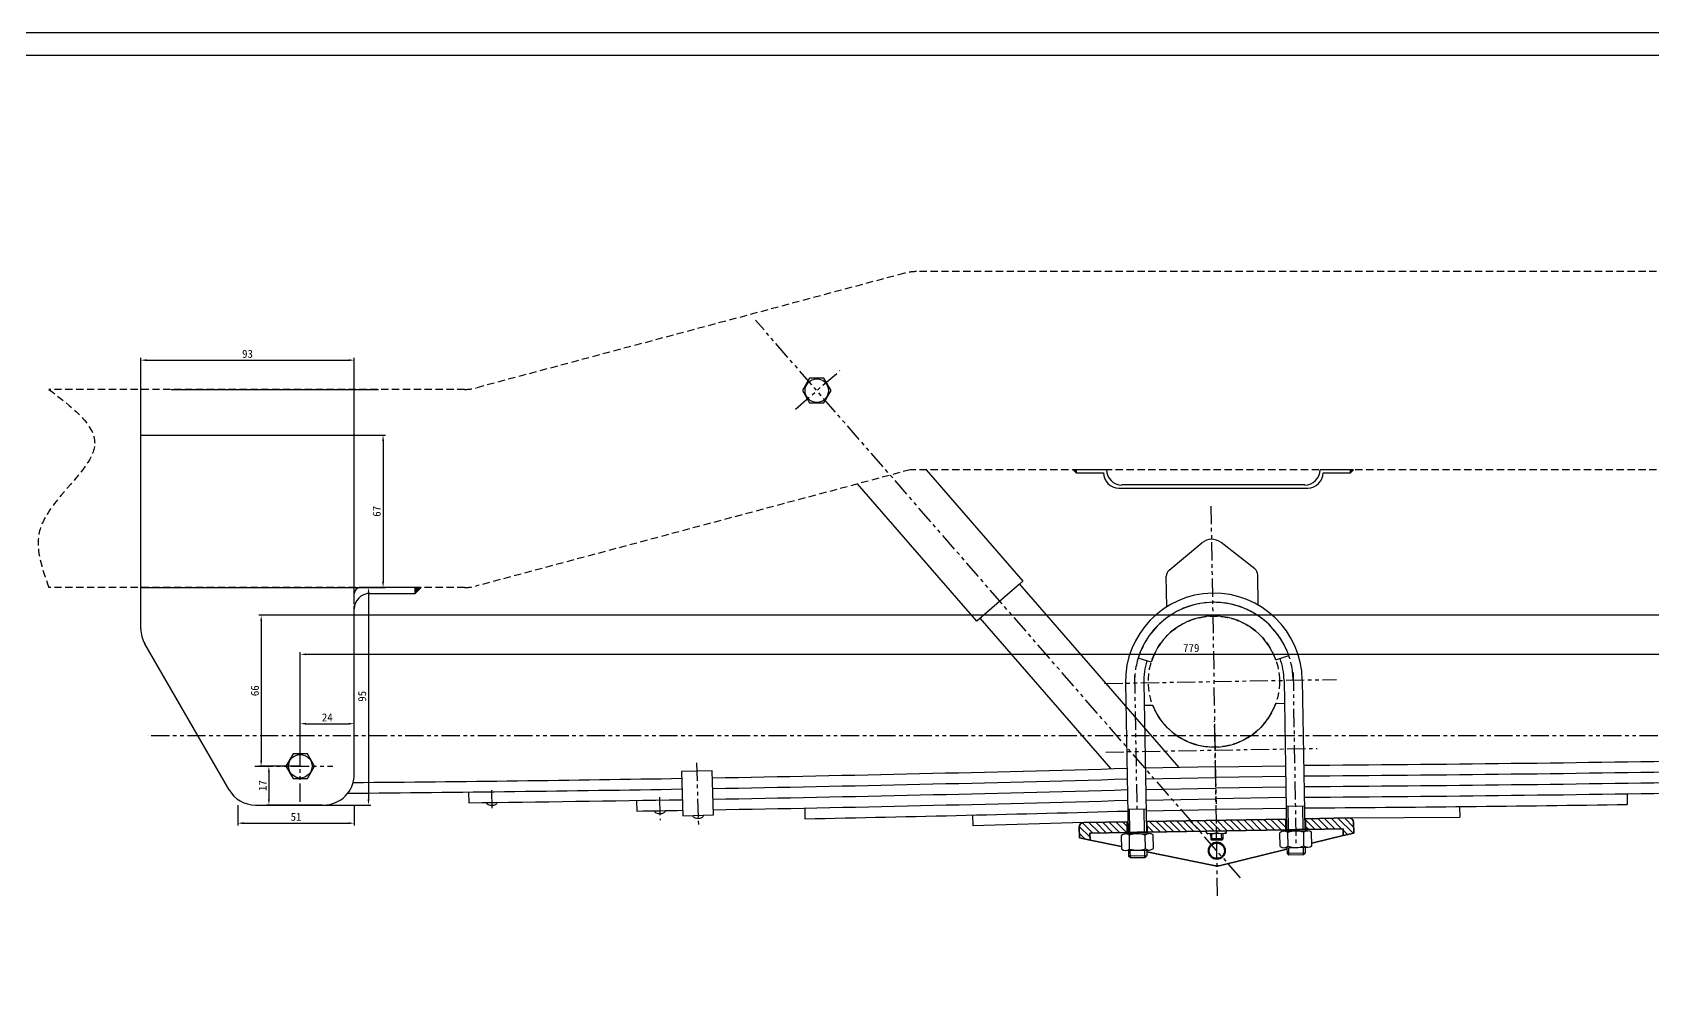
# Model space of a CAD drawing. Header units: millimetres. Extents: x -4667 to 8941, y -1665 to 5310.
# Drawn here: x -2293 to -1585, y 3295 to 3714 of the extents above; entities that cross this region are included whole.
import ezdxf

# ---------------------------------------------------------------- set-up
doc = ezdxf.new("R2010")
doc.units = ezdxf.units.MM
doc.linetypes.add('DASHED2', pattern=[9.525, 6.35, -3.175])
doc.linetypes.add('PHANTOM2', pattern=[31.75, 15.875, -3.175, 3.175, -3.175, 3.175, -3.175])
for name, color, linetype in [('双点划线、', 3, 'PHANTOM2'), ('尺寸', 4, 'CONTINUOUS'), ('细实线', 3, 'CONTINUOUS'), ('虚线', 4, 'DASHED2')]:
    doc.layers.add(name, color=color, linetype=linetype)
doc.layers.add('粗实线', color=2, linetype='CONTINUOUS', lineweight=30)
doc.styles.get("Standard").update_dxf_attribs({"font": '', "height": 3.5})
doc.styles.get('Standard').set_extended_font_data('SimSun')
doc.dimstyles.new('无偏差$0', dxfattribs={"dimtxt": 3.5, "dimasz": 2.5, "dimexe": 1, "dimexo": 0, "dimgap": 1, "dimtad": 1, "dimtoh": 1, "dimdec": 0, "dimzin": 0, "dimdsep": 46, "dimtxsty": 'Standard', "dimcen": 2.5, "dimclrd": 256, "dimadec": 0, "dimazin": 0, "dimtfac": 1, "dimtdec": 0, "dimtofl": 0, "dimtmove": 0, "dimatfit": 3, "dimfxl": 1, "dimtolj": 1, "dimtzin": 0, "dimarcsym": 0})

# ---------------------------------------------------------------- blocks, each defined once
blk = doc.blocks.new('*D111')
at = {"layer": '尺寸', "color": 0, "lineweight": -2, "ltscale": 0.5}
for p, q in [((-2246.02, 3538.2), (-2246.02, 3571.99)), ((-2152.68, 3538.2), (-2152.68, 3571.99))]:
    blk.add_line(p, q, dxfattribs=at)
at = {"layer": '尺寸', "lineweight": -2, "ltscale": 0.5}
blk.add_line((-2243.52, 3570.99), (-2155.18, 3570.99), dxfattribs=at)
at = {"layer": '尺寸', "ltscale": 0.5}
for points in [[(-2243.52, 3571.41), (-2243.52, 3570.58), (-2246.02, 3570.99)], [(-2155.18, 3571.41), (-2155.18, 3570.58), (-2152.68, 3570.99)]]:
    blk.add_solid(points, dxfattribs=at)
at = {"layer": '尺寸', "color": 0, "ltscale": 0.5, "insert": (-2199.35, 3573.74), "char_height": 3.5, "attachment_point": 5}
blk.add_mtext('\\A1;93', dxfattribs=at)
blk = doc.blocks.new('*D112')
at = {"layer": '尺寸', "color": 0, "lineweight": -2, "ltscale": 0.5}
for p, q in [((-2152.68, 3538.2), (-2139.08, 3538.2)), ((-2152.68, 3471.53), (-2139.08, 3471.53))]:
    blk.add_line(p, q, dxfattribs=at)
at = {"layer": '尺寸', "lineweight": -2, "ltscale": 0.5}
blk.add_line((-2140.08, 3535.7), (-2140.08, 3474.03), dxfattribs=at)
at = {"layer": '尺寸', "ltscale": 0.5}
for points in [[(-2140.49, 3535.7), (-2139.66, 3535.7), (-2140.08, 3538.2)], [(-2140.49, 3474.03), (-2139.66, 3474.03), (-2140.08, 3471.53)]]:
    blk.add_solid(points, dxfattribs=at)
at = {"layer": '尺寸', "color": 0, "ltscale": 0.5, "insert": (-2142.83, 3504.86), "char_height": 3.5, "attachment_point": 5, "rotation": 90}
blk.add_mtext('\\A1;67', dxfattribs=at)
blk = doc.blocks.new('*D113')
at = {"layer": '尺寸', "color": 0, "lineweight": -2, "ltscale": 0.5}
for p, q in [((-2153.35, 3471.53), (-2145.44, 3471.53)), ((-2166.02, 3376.4), (-2145.44, 3376.4))]:
    blk.add_line(p, q, dxfattribs=at)
at = {"layer": '尺寸', "lineweight": -2, "ltscale": 0.5}
blk.add_line((-2146.44, 3469.03), (-2146.44, 3378.9), dxfattribs=at)
at = {"layer": '尺寸', "ltscale": 0.5}
for points in [[(-2146.86, 3469.03), (-2146.02, 3469.03), (-2146.44, 3471.53)], [(-2146.86, 3378.9), (-2146.02, 3378.9), (-2146.44, 3376.4)]]:
    blk.add_solid(points, dxfattribs=at)
at = {"layer": '尺寸', "color": 0, "ltscale": 0.5, "insert": (-2149.19, 3423.96), "char_height": 3.5, "attachment_point": 5, "rotation": 90}
blk.add_mtext('\\A1;95', dxfattribs=at)
blk = doc.blocks.new('*D115')
at = {"layer": '细实线', "color": 0, "lineweight": -2, "ltscale": 0.5}
for p, q in [((-1397.04, 3459.42), (-1397.04, 3441.31)), ((-2176.28, 3393.36), (-2176.28, 3443.31))]:
    blk.add_line(p, q, dxfattribs=at)
at = {"layer": '细实线', "lineweight": -2, "ltscale": 0.5}
blk.add_line((-1399.54, 3442.31), (-2173.78, 3442.31), dxfattribs=at)
at = {"layer": '细实线', "ltscale": 0.5}
for points in [[(-2173.78, 3442.73), (-2173.78, 3441.9), (-2176.28, 3442.31)], [(-1399.54, 3442.73), (-1399.54, 3441.9), (-1397.04, 3442.31)]]:
    blk.add_solid(points, dxfattribs=at)
at = {"layer": '细实线', "color": 0, "ltscale": 0.5, "insert": (-1786.66, 3445.06), "char_height": 3.5, "attachment_point": 5}
blk.add_mtext('\\A1;779', dxfattribs=at)
blk = doc.blocks.new('*D116')
at = {"layer": '细实线', "color": 0, "lineweight": -2, "ltscale": 0.5}
for p, q in [((-1397.04, 3459.42), (-2194.38, 3459.42)), ((-2176.28, 3393.36), (-2194.38, 3393.36))]:
    blk.add_line(p, q, dxfattribs=at)
at = {"layer": '细实线', "lineweight": -2, "ltscale": 0.5}
blk.add_line((-2193.38, 3456.92), (-2193.38, 3395.86), dxfattribs=at)
at = {"layer": '细实线', "ltscale": 0.5}
for points in [[(-2193.8, 3456.92), (-2192.96, 3456.92), (-2193.38, 3459.42)], [(-2193.8, 3395.86), (-2192.96, 3395.86), (-2193.38, 3393.36)]]:
    blk.add_solid(points, dxfattribs=at)
at = {"layer": '细实线', "color": 0, "ltscale": 0.5, "insert": (-2196.13, 3426.39), "char_height": 3.5, "attachment_point": 5, "rotation": 90}
blk.add_mtext('\\A1;66', dxfattribs=at)
blk = doc.blocks.new('*D117')
at = {"layer": '细实线', "color": 0, "lineweight": -2, "ltscale": 0.5}
for p, q in [((-2176.28, 3393.36), (-2191, 3393.36)), ((-2166.68, 3376.4), (-2191, 3376.4))]:
    blk.add_line(p, q, dxfattribs=at)
at = {"layer": '细实线', "lineweight": -2, "ltscale": 0.5}
blk.add_line((-2190, 3390.86), (-2190, 3378.9), dxfattribs=at)
at = {"layer": '细实线', "ltscale": 0.5}
for points in [[(-2190.42, 3390.86), (-2189.59, 3390.86), (-2190, 3393.36)], [(-2190.42, 3378.9), (-2189.59, 3378.9), (-2190, 3376.4)]]:
    blk.add_solid(points, dxfattribs=at)
at = {"layer": '细实线', "color": 0, "ltscale": 0.5, "insert": (-2192.75, 3384.88), "char_height": 3.5, "attachment_point": 5, "rotation": 90}
blk.add_mtext('\\A1;17', dxfattribs=at)
blk = doc.blocks.new('*D118')
at = {"layer": '细实线', "color": 0, "lineweight": -2, "ltscale": 0.5}
for p, q in [((-2176.28, 3393.36), (-2176.28, 3412.97)), ((-2152.68, 3406.69), (-2152.68, 3412.97))]:
    blk.add_line(p, q, dxfattribs=at)
at = {"layer": '细实线', "lineweight": -2, "ltscale": 0.5}
blk.add_line((-2173.78, 3411.97), (-2155.18, 3411.97), dxfattribs=at)
at = {"layer": '细实线', "ltscale": 0.5}
for points in [[(-2173.78, 3412.39), (-2173.78, 3411.55), (-2176.28, 3411.97)], [(-2155.18, 3412.39), (-2155.18, 3411.55), (-2152.68, 3411.97)]]:
    blk.add_solid(points, dxfattribs=at)
at = {"layer": '细实线', "color": 0, "ltscale": 0.5, "insert": (-2164.48, 3414.72), "char_height": 3.5, "attachment_point": 5}
blk.add_mtext('\\A1;24', dxfattribs=at)
blk = doc.blocks.new('*D119')
at = {"layer": '细实线', "color": 0, "lineweight": -2, "ltscale": 0.5}
for p, q in [((-2203.56, 3376.4), (-2203.56, 3367.45)), ((-2152.68, 3376.4), (-2152.68, 3367.45))]:
    blk.add_line(p, q, dxfattribs=at)
at = {"layer": '细实线', "lineweight": -2, "ltscale": 0.5}
blk.add_line((-2201.06, 3368.45), (-2155.18, 3368.45), dxfattribs=at)
at = {"layer": '细实线', "ltscale": 0.5}
for points in [[(-2201.06, 3368.86), (-2201.06, 3368.03), (-2203.56, 3368.45)], [(-2155.18, 3368.86), (-2155.18, 3368.03), (-2152.68, 3368.45)]]:
    blk.add_solid(points, dxfattribs=at)
at = {"layer": '细实线', "color": 0, "ltscale": 0.5, "insert": (-2178.12, 3371.2), "char_height": 3.5, "attachment_point": 5}
blk.add_mtext('\\A1;51', dxfattribs=at)

msp = doc.modelspace()

# ---------------------------------------------------------------- hatches: boundary and pattern name
at = {"layer": '粗实线', "ltscale": 0.5}
for points in [[(-1837.03, 3521.72), (-1837.03, 3523.05), (-1838.36, 3523.05)], [(-1715.7, 3523.05), (-1717.03, 3523.05), (-1717.03, 3521.72)], [(-2123.35, 3471.53), (-2126.02, 3471.53), (-2126.02, 3468.86)]]:
    msp.add_hatch(color=256, dxfattribs=at).paths.add_polyline_path(points)
at = {"layer": '细实线', "ltscale": 0.5}
h = msp.add_hatch(dxfattribs=at)
h.set_pattern_fill('ANSI31', color=256, scale=0.666667, style=0)
h.set_pattern_definition([(45, (-1832.621, 3042.7759), (-1.496709, 1.496709), [])])
h.paths.add_polyline_path([(-1752.97, 3419.65, 0.414214), (-1754.97, 3421.65), (-1772.97, 3421.65), (-1772.97, 3416.98), (-1754.97, 3416.98, 0.414214), (-1752.97, 3418.98)], flags=17)
h.paths.add_polyline_path([(-1772.97, 3421.65), (-1790.97, 3421.65, 0.414214), (-1792.97, 3419.65), (-1792.97, 3418.98, 0.414214), (-1790.97, 3416.98), (-1772.97, 3416.98)], flags=17)
h.paths.add_polyline_path([(-1772.97, 3439.65), (-1790.97, 3439.65, 0.414214), (-1792.97, 3437.65), (-1792.97, 3436.98, 0.414214), (-1790.97, 3434.98), (-1772.97, 3434.98)], flags=17)
h.paths.add_polyline_path([(-1752.97, 3436.98), (-1752.97, 3437.65, 0.414214), (-1754.97, 3439.65), (-1772.97, 3439.65), (-1772.97, 3434.98), (-1754.97, 3434.98, 0.414214)], flags=17)
h.paths.add_polyline_path([(-1754.97, 3434.98, 0.414214), (-1752.97, 3436.98), (-1752.97, 3437.65, 0.414214), (-1754.97, 3439.65), (-1772.97, 3439.65), (-1772.97, 3434.98)])
h.paths.add_polyline_path([(-1772.97, 3434.98), (-1772.97, 3439.65), (-1790.97, 3439.65, 0.414214), (-1792.97, 3437.65), (-1792.97, 3436.98, 0.414214), (-1790.97, 3434.98)])
h.paths.add_polyline_path([(-1790.97, 3421.65, 0.414214), (-1792.97, 3419.65), (-1792.97, 3418.98, 0.414214), (-1790.97, 3416.98), (-1772.97, 3416.98), (-1772.97, 3421.65)], flags=17)
h.paths.add_polyline_path([(-1754.97, 3416.98, 0.414214), (-1752.97, 3418.98), (-1752.97, 3419.65, 0.414214), (-1754.97, 3421.65), (-1772.97, 3421.65), (-1772.97, 3416.98)], flags=17)
h.paths.add_polyline_path([(-1815.62, 3061.44), (-1815.62, 3066.11), (-1830.62, 3066.11, 0.414214), (-1832.62, 3064.11), (-1832.62, 3063.44, 0.414214), (-1830.62, 3061.44)])
h.paths.add_polyline_path([(-1794.62, 3061.44, 0.414214), (-1792.62, 3063.44), (-1792.62, 3064.11, 0.414214), (-1794.62, 3066.11), (-1809.62, 3066.11), (-1809.62, 3061.44)])
h.paths.add_polyline_path([(-1830.62, 3056.78, 0.414214), (-1832.62, 3054.78), (-1832.62, 3054.11, 0.414214), (-1830.62, 3052.11), (-1815.62, 3052.11), (-1815.62, 3056.78)])
h.paths.add_polyline_path([(-1794.62, 3052.11, 0.414214), (-1792.62, 3054.11), (-1792.62, 3054.78, 0.414214), (-1794.62, 3056.78), (-1809.62, 3056.78), (-1809.62, 3052.11)])
h.paths.add_polyline_path([(-1815.62, 3042.78), (-1815.62, 3047.44), (-1830.62, 3047.44, 0.414214), (-1832.62, 3045.44), (-1832.62, 3044.78, 0.414214), (-1830.62, 3042.78)])
h.paths.add_polyline_path([(-1794.62, 3042.78, 0.414214), (-1792.62, 3044.78), (-1792.62, 3045.44, 0.414214), (-1794.62, 3047.44), (-1809.62, 3047.44), (-1809.62, 3042.78), (-1809.29, 3042.78)])
h = msp.add_hatch(dxfattribs=at)
h.set_pattern_fill('ANSI31', color=256, scale=0.666667, angle=90, style=0)
h.set_pattern_definition([(135, (-1835.6595, 3361.0636), (-1.49671, -1.49671), [])])
h.paths.add_polyline_path([(-1745.29, 3365.6), (-1745.37, 3370.27), (-1775.7, 3369.74), (-1775.62, 3365.07)])
h.paths.add_polyline_path([(-1775.62, 3365.07), (-1775.7, 3369.74), (-1786.89, 3369.55), (-1782.89, 3364.95)])
h.paths.add_polyline_path([(-1782.89, 3364.95), (-1786.89, 3369.55), (-1806.03, 3369.21), (-1805.95, 3364.55), (-1802.66, 3364.6)])
h.paths.add_polyline_path([(-1814.62, 3364.4), (-1814.7, 3369.06), (-1833.69, 3368.73, 0.414214), (-1835.66, 3366.7), (-1835.58, 3362.03), (-1830.89, 3361.06), (-1830.95, 3364.11)])
h.paths.add_polyline_path([(-1720.3, 3366.04), (-1720.24, 3362.99), (-1715.6, 3364.12), (-1715.68, 3368.78, 0.414214), (-1717.71, 3370.75), (-1736.71, 3370.42), (-1736.63, 3365.75), (-1733.33, 3365.81)])

# ---------------------------------------------------------------- linework, layer by layer
at = {"layer": '双点划线、', "ltscale": 0.5}
for p, q in [((-1765.18, 3344.57), (-1977.18, 3588.48)), ((-1959.69, 3549.6), (-1940.34, 3566.42)), ((-1778.09, 3507.19), (-1775.83, 3376.86)), ((-1824.57, 3429.57), (-1723.21, 3431.33)), ((-1811.48, 3433.13), (-1810.44, 3373.29)), ((-1742.15, 3434.33), (-1740.84, 3358.48)), ((-1775.13, 3336.62), (-1776.46, 3413.19)), ((-1376.28, 3406.69), (-2243.13, 3406.69)), ((-2176.28, 3377.84), (-2176.28, 3406.69)), ((-1824.05, 3399.57), (-1731.61, 3401.18)), ((-2003, 3394.9), (-2002.18, 3367.82)), ((-2196.17, 3393.36), (-2162.05, 3393.36)), ((-2092.68, 3382.95), (-2092.46, 3374.36)), ((-2019.22, 3379.86), (-2018.91, 3369.79))]:
    msp.add_line(p, q, dxfattribs=at)
msp.add_arc((-1776.76, 3430.4), 34.67, 0.99587, 180.99587, dxfattribs=at)
at = {"layer": '粗实线'}
for p, q in [((-2352.4, 3704.38), (-1198.4, 3704.38)), ((-1814.46, 3374.53), (-1806.46, 3374.67)), ((-1737.14, 3375.88), (-1745.14, 3375.74)), ((-1778.18, 3363.86), (-1778.14, 3361.54)), ((-1772.81, 3361.63), (-1778.14, 3361.54)), ((-1777.6, 3361.01), (-1778.14, 3361.54)), ((-1773.33, 3361.09), (-1777.6, 3361.01)), ((-1772.81, 3361.63), (-1773.33, 3361.09)), ((-1772.85, 3363.95), (-1772.81, 3361.63)), ((-1814.15, 3356.54), (-1814.1, 3354)), ((-1806.1, 3354.14), (-1814.1, 3354)), ((-1813.29, 3353.22), (-1814.1, 3354)), ((-1806.89, 3353.33), (-1813.29, 3353.22)), ((-1806.1, 3354.14), (-1806.89, 3353.33)), ((-1806.15, 3356.68), (-1806.1, 3354.14)), ((-1744.82, 3357.74), (-1744.78, 3355.21)), ((-1736.78, 3355.35), (-1744.78, 3355.21)), ((-1743.97, 3354.42), (-1744.78, 3355.21)), ((-1737.57, 3354.53), (-1743.97, 3354.42)), ((-1736.78, 3355.35), (-1737.57, 3354.53)), ((-1736.82, 3357.88), (-1736.78, 3355.35))]:
    msp.add_line(p, q, dxfattribs=at)
at = {"layer": '粗实线', "ltscale": 0.5}
for p, q in [((-2232.7, 3558.2), (-2142, 3558.2)), ((-2246.02, 3463.53), (-2246.02, 3538.2)), ((-2246.02, 3538.2), (-2152.68, 3538.2)), ((-2152.68, 3464.22), (-2152.68, 3538.2)), ((-1902.65, 3523.05), (-1860.31, 3474.34)), ((-1837.03, 3523.05), (-1838.36, 3523.05)), ((-1838.36, 3523.05), (-1837.03, 3521.72)), ((-1823.7, 3523.05), (-1837.03, 3523.05)), ((-1837.03, 3523.05), (-1837.03, 3521.72)), ((-1837.03, 3521.72), (-1825.03, 3521.72)), ((-1825.03, 3521.72), (-1825.03, 3521.72)), ((-1823.7, 3523.05), (-1823.7, 3523.05)), ((-1715.7, 3523.05), (-1730.36, 3523.05)), ((-1730.36, 3523.05), (-1730.36, 3523.05)), ((-1729.03, 3521.72), (-1729.03, 3521.72)), ((-1729.03, 3521.72), (-1717.03, 3521.72)), ((-1717.03, 3521.72), (-1717.03, 3523.05)), ((-1717.03, 3523.05), (-1715.7, 3523.05)), ((-1715.7, 3523.05), (-1717.03, 3521.72)), ((-1889.18, 3466.91), (-1932.6, 3516.87)), ((-1818.36, 3515.05), (-1735.7, 3515.05)), ((-1737.03, 3516.39), (-1817.03, 3516.39)), ((-1796.37, 3479.07), (-1782, 3491.07)), ((-1758.85, 3479.72), (-1773.63, 3491.22)), ((-1861.82, 3473.03), (-1880.44, 3456.85)), ((-1860.31, 3474.34), (-1861.82, 3473.03)), ((-1861.82, 3473.03), (-1853.07, 3462.97)), ((-1797.33, 3463.14), (-1797.56, 3476.45)), ((-1757.34, 3463.83), (-1757.57, 3477.15)), ((-2246.02, 3471.53), (-2152.68, 3471.53)), ((-2126.02, 3471.53), (-2150.02, 3471.53)), ((-2146.02, 3468.86), (-2146.02, 3468.86)), ((-2146.02, 3468.86), (-2126.02, 3468.86)), ((-2126.02, 3468.86), (-2126.02, 3471.53)), ((-2126.02, 3468.86), (-2123.35, 3471.53)), ((-2126.02, 3468.86), (-2126.02, 3471.53)), ((-2126.02, 3471.53), (-2123.35, 3471.53)), ((-1880.44, 3456.85), (-1889.18, 3466.91)), ((-2246.02, 3453.51), (-2246.02, 3463.53)), ((-2152.68, 3389.73), (-2152.68, 3463.53)), ((-1821.66, 3392.28), (-1878.93, 3458.16)), ((-1853.07, 3462.97), (-1792.08, 3392.79)), ((-2207.41, 3383.06), (-2244.23, 3446.84)), ((-1804.13, 3438.9), (-1809.86, 3440.68)), ((-1749.69, 3439.85), (-1744.03, 3441.83)), ((-1815.42, 3429.73), (-1814.28, 3364.4)), ((-1807.42, 3429.87), (-1806.28, 3364.54)), ((-1746.1, 3430.93), (-1744.96, 3365.61)), ((-1738.1, 3431.07), (-1736.96, 3365.75)), ((-1803.45, 3419.93), (-1807.25, 3419.87)), ((-1749.72, 3420.87), (-1745.92, 3420.93)), ((-1996.23, 3391.4), (-2009.55, 3390.99)), ((-2009.55, 3390.99), (-2008.97, 3371.67)), ((-1995.64, 3372.07), (-1996.23, 3391.4)), ((-1776.11, 3393.07), (-1806.77, 3392.54)), ((-1806.69, 3387.87), (-1776.03, 3388.4)), ((-1776.11, 3393.07), (-1745.45, 3393.6)), ((-1745.37, 3388.94), (-1776.03, 3388.4)), ((-2102.66, 3382.08), (-2102.52, 3377.42)), ((-1806.61, 3383.21), (-1775.95, 3383.74)), ((-1745.28, 3384.27), (-1775.95, 3383.74)), ((-1745.2, 3379.61), (-1775.87, 3379.07)), ((-1595.99, 3381.31), (-1595.97, 3376.64)), ((-2195.86, 3376.4), (-2166.02, 3376.4)), ((-2029.18, 3378.41), (-2029.04, 3373.75)), ((-1955.71, 3375.06), (-1955.57, 3370.39)), ((-1806.53, 3378.54), (-1775.87, 3379.07)), ((-1806.45, 3373.87), (-1775.78, 3374.41)), ((-1745.12, 3374.94), (-1775.78, 3374.41)), ((-1669.3, 3375.72), (-1669.28, 3371.05)), ((-2008.97, 3371.67), (-1995.64, 3372.07)), ((-1882.25, 3372.01), (-1882.11, 3367.35)), ((-1833.69, 3368.73), (-1882.11, 3367.35)), ((-1745.04, 3370.27), (-1806.37, 3369.21)), ((-1745.61, 3364.93), (-1745.63, 3365.6)), ((-1740.95, 3365.01), (-1741.63, 3365.67)), ((-1740.96, 3365.68), (-1733.33, 3365.81)), ((-1739.62, 3365.03), (-1740.29, 3365.69)), ((-1736.28, 3365.09), (-1736.29, 3365.76)), ((-1717.71, 3370.75), (-1669.28, 3371.05)), ((-1817.08, 3357.09), (-1817.19, 3363.09)), ((-1815.47, 3363.72), (-1805.08, 3363.9)), ((-1814.94, 3363.72), (-1814.95, 3364.39)), ((-1810.27, 3363.81), (-1814.94, 3363.72)), ((-1813.62, 3357.15), (-1813.72, 3363.15)), ((-1810.27, 3363.81), (-1810.95, 3364.46)), ((-1810.28, 3364.47), (-1802.66, 3364.6)), ((-1810.27, 3363.81), (-1805.61, 3363.89)), ((-1808.94, 3363.83), (-1809.62, 3364.48)), ((-1806.69, 3357.27), (-1806.8, 3363.27)), ((-1805.61, 3363.89), (-1805.62, 3364.55)), ((-1803.23, 3357.33), (-1803.33, 3363.33)), ((-1779.94, 3364.26), (-1779.95, 3365)), ((-1779.94, 3364.26), (-1779.44, 3363.84)), ((-1771.77, 3363.97), (-1779.44, 3363.84)), ((-1775.62, 3365.07), (-1775.61, 3364.33)), ((-1771.77, 3363.97), (-1771.28, 3364.41)), ((-1771.28, 3364.41), (-1771.29, 3365.15)), ((-1747.76, 3358.29), (-1747.87, 3364.29)), ((-1746.14, 3364.92), (-1735.75, 3365.1)), ((-1740.95, 3365.01), (-1745.61, 3364.93)), ((-1744.3, 3358.35), (-1744.4, 3364.35)), ((-1740.95, 3365.01), (-1736.28, 3365.09)), ((-1737.37, 3358.47), (-1737.47, 3364.47)), ((-1733.91, 3358.53), (-1734.01, 3364.53)), ((-1815.34, 3356.52), (-1804.95, 3356.7)), ((-1746.02, 3357.72), (-1735.63, 3357.9))]:
    msp.add_line(p, q, dxfattribs=at)
at = {"layer": '粗实线', "lineweight": 35, "ltscale": 0.175}
for p, q in [((-1835.66, 3366.7), (-1835.58, 3362.03)), ((-1814.62, 3364.4), (-1814.7, 3369.06)), ((-1805.95, 3364.55), (-1806.03, 3369.21)), ((-1745.29, 3365.6), (-1745.37, 3370.27)), ((-1736.63, 3365.75), (-1736.71, 3370.42)), ((-1715.68, 3368.78), (-1715.6, 3364.12))]:
    msp.add_line(p, q, dxfattribs=at)
at = {"layer": '粗实线', "lineweight": 35}
for p, q in [((-1814.36, 3369.07), (-1833.69, 3368.73)), ((-1745.37, 3370.27), (-1806.03, 3369.21)), ((-1745.29, 3365.6), (-1805.95, 3364.55)), ((-1717.71, 3370.75), (-1737.04, 3370.41)), ((-1720.3, 3366.04), (-1736.63, 3365.75)), ((-1814.62, 3364.4), (-1830.95, 3364.11)), ((-1817.1, 3358.21), (-1830.89, 3361.06)), ((-1733.93, 3359.66), (-1720.24, 3362.99)), ((-1776.82, 3349.88), (-1806.13, 3355.94)), ((-1773.9, 3349.93), (-1744.81, 3357.01))]:
    msp.add_line(p, q, dxfattribs=at)
at = {"layer": '粗实线', "lineweight": 35, "ltscale": 0.1625}
for p, q in [((-1740.96, 3365.68), (-1745.29, 3365.6)), ((-1736.63, 3365.75), (-1740.96, 3365.68)), ((-1810.28, 3364.47), (-1814.62, 3364.4)), ((-1805.95, 3364.55), (-1810.28, 3364.47))]:
    msp.add_line(p, q, dxfattribs=at)
at = {"layer": '粗实线', "lineweight": 35, "ltscale": 0.114375}
for p, q in [((-1720.3, 3366.04), (-1720.24, 3362.99)), ((-1830.95, 3364.11), (-1830.89, 3361.06))]:
    msp.add_line(p, q, dxfattribs=at)
at = {"layer": '粗实线', "lineweight": 35, "ltscale": 0.179375}
for p, q in [((-1835.58, 3362.03), (-1830.89, 3361.06)), ((-1715.6, 3364.12), (-1720.24, 3362.99))]:
    msp.add_line(p, q, dxfattribs=at)
at = {"layer": '粗实线', "ltscale": 0.5}
for points in [[(-1947.28, 3552.26), (-1944.15, 3557.68), (-1947.28, 3563.09), (-1953.53, 3563.09), (-1956.66, 3557.68), (-1953.53, 3552.26)], [(-2173.16, 3387.94), (-2170.03, 3393.36), (-2173.16, 3398.77), (-2179.41, 3398.77), (-2182.54, 3393.36), (-2179.41, 3387.94)]]:
    msp.add_lwpolyline(points, close=True, dxfattribs=at)
for centre, radius in [((-1950.41, 3557.68), 5.15), ((-2176.28, 3393.36), 5.15), ((-1775.47, 3356.41), 3.33)]:
    msp.add_circle(centre, radius, dxfattribs=at)
at = {"layer": '粗实线', "lineweight": 35}
msp.add_circle((-1775.47, 3356.41), 3.67, dxfattribs=at)
at = {"layer": '粗实线', "ltscale": 0.5}
for centre, radius, start, end in [((-1818.36, 3521.72), 6.67, 180, 270), ((-1817.03, 3523.05), 6.67, 180, 270), ((-1737.03, 3523.05), 6.67, 270, 0), ((-1735.7, 3521.72), 6.67, 270, 0), ((-1777.72, 3485.96), 6.67, 52.10021, 129.89152), ((-1794.23, 3476.51), 3.33, 129.89152, 180.99587), ((-1760.9, 3477.09), 3.33, 0.99587, 52.10021), ((-2150.02, 3468.86), 2.67, 90, 180), ((-2146.02, 3462.2), 6.67, 90, 180), ((-1776.76, 3430.4), 38.67, 0.99587, 180.99587), ((-1776.76, 3430.4), 34.67, 19.24711, 162.74463), ((-1776.76, 3430.4), 28.67, 19.24711, 162.74463), ((-2232.68, 3453.51), 13.33, 180, 210), ((-1776.76, 3430.4), 30.67, 162.74463, 180.99587), ((-1776.76, 3430.4), 30.67, 0.99587, 19.24711), ((-1776.76, 3430.4), 28.67, 201.41208, 340.57966), ((-1850.5, 20612.07), 17218.64, 270.376177, 270.979831), ((-2166.02, 3389.73), 13.33, 270, 0), ((-2298.63, 20526.15), 17140.52, 270.486317, 270.966646), ((-2300.22, 20604.25), 17218.64, 271.011907, 271.615561), ((-2298.64, 20526.43), 17145.47, 271.011422, 271.617448), ((-1849.37, 20534.24), 17145.47, 270.37429, 270.980316), ((-2195.86, 3389.73), 13.33, 210, 270), ((-2298.63, 20526.15), 17145.19, 270.478383, 270.966859), ((-2298.63, 20526.15), 17149.86, 271.01162, 271.617286), ((-1849.37, 20533.96), 17149.86, 270.374452, 270.980119), ((-1849.37, 20533.96), 17154.52, 270.374621, 270.979919), ((-2298.63, 20526.15), 17149.86, 270.655213, 270.967071), ((-2298.63, 20526.15), 17154.52, 270.900477, 270.967283), ((-2298.63, 20526.15), 17154.52, 271.01182, 271.617117), ((-2274.33, 19588.88), 16221.63, 271.125963, 271.624344), ((-1841.08, 19596.42), 16221.63, 270.367394, 270.865776), ((-1815.42, 3360.92), 2.8, 52.78266, 129.20908), ((-1810.09, 3353.51), 10.3, 71.34301, 110.64873), ((-1805.03, 3361.1), 2.8, 52.78266, 129.20908), ((-1777.87, 3369.5), 5.63, 248.376, 293.61573), ((-1773.53, 3369.57), 5.63, 248.376, 293.61573), ((-1746.1, 3362.12), 2.8, 52.78266, 129.20908), ((-1746.07, 3360.52), 2.8, 232.78266, 309.20908), ((-1740.77, 3354.71), 10.3, 71.34301, 110.64873), ((-1741, 3368.11), 10.3, 251.34301, 290.64873), ((-1735.7, 3362.3), 2.8, 52.78266, 129.20908), ((-1735.68, 3360.7), 2.8, 232.78266, 309.20908), ((-1815.39, 3359.32), 2.8, 232.78266, 309.20908), ((-1810.33, 3366.91), 10.3, 251.34301, 290.64873), ((-1805, 3359.5), 2.8, 232.78266, 309.20908)]:
    msp.add_arc(centre, radius, start, end, dxfattribs=at)
at = {"layer": '粗实线', "lineweight": 35}
for centre, radius, start, end in [((-1833.66, 3366.73), 2, 90.99587, 180.99587), ((-1717.68, 3368.75), 2, 0.99587, 90.99587), ((-1775.47, 3356.41), 6.67, 258.31549, 283.67625)]:
    msp.add_arc(centre, radius, start, end, dxfattribs=at)
at = {"layer": '粗实线', "ltscale": 0.5, "extrusion": (0, 0, -1)}
for centre in [(-2092.52, 3377.53), (-2019.04, 3373.91), (-2002.3, 3371.87)]:
    msp.add_ellipse(centre, major_axis=(2.32, 0.04), ratio=0.595361, start_param=6.258506, end_param=9.400099, dxfattribs=at)
at = {"layer": '细实线'}
for p, q in [((-2377.4, 3714.38), (-1188.4, 3714.38)), ((-1813.48, 3364.42), (-1813.66, 3374.55)), ((-1807.08, 3364.53), (-1807.26, 3374.66)), ((-1744.16, 3365.62), (-1744.34, 3375.75)), ((-1737.76, 3365.73), (-1737.94, 3375.86)), ((-1777.6, 3361.01), (-1777.65, 3363.87)), ((-1773.33, 3361.09), (-1773.38, 3363.94)), ((-1813.29, 3353.22), (-1813.35, 3356.55)), ((-1806.89, 3353.33), (-1806.95, 3356.66)), ((-1743.97, 3354.42), (-1744.02, 3357.76)), ((-1737.57, 3354.53), (-1737.62, 3357.87))]:
    msp.add_line(p, q, dxfattribs=at)
at = {"layer": '虚线', "ltscale": 0.5}
for p, q in [((-1912.05, 3609.04), (-2099.26, 3558.88)), ((-1306.96, 3609.72), (-1906.87, 3609.72)), ((-2104.43, 3558.2), (-2286.17, 3558.2)), ((-1909.51, 3523.05), (-2099.26, 3472.21)), ((-1306.96, 3523.05), (-1909.51, 3523.05)), ((-2104.43, 3471.53), (-2286.17, 3471.53))]:
    msp.add_line(p, q, dxfattribs=at)
msp.add_circle((-1776.76, 3430.4), 28.67, dxfattribs=at)
for centre, start, end in [((-1906.87, 3589.72), 90, 105), ((-1906.87, 3589.72), 90, 105), ((-2104.43, 3578.2), 270, 285), ((-2104.43, 3491.53), 270, 285)]:
    msp.add_arc(centre, 20, start, end, dxfattribs=at)
msp.add_spline([(-2286.17, 3558.2), (-2266.19, 3535.33), (-2290.26, 3496.33), (-2286.17, 3471.53)], degree=3, dxfattribs=at)

# ---------------------------------------------------------------- dimensions: what is measured, and where the dimension line sits
at = {"layer": '尺寸', "ltscale": 0.5}
dim = msp.add_linear_dim(base=(-2152.68, 3570.99), p1=(-2246.02, 3538.2), p2=(-2152.68, 3538.2), dimstyle='无偏差$0', dxfattribs=at)
dim.commit()
dim.dimension.update_dxf_attribs({"geometry": '*D111', "text_midpoint": (-2199.35, 3573.74)})
for base, p1, p2, picture, middle in [((-2140.08, 3471.53), (-2152.68, 3538.2), (-2152.68, 3471.53), '*D112', (-2142.83, 3504.86)), ((-2146.44, 3376.4), (-2153.35, 3471.53), (-2166.02, 3376.4), '*D113', (-2149.19, 3423.96))]:
    dim = msp.add_linear_dim(base=base, p1=p1, p2=p2, angle=90, dimstyle='无偏差$0', dxfattribs=at)
    dim.commit()
    dim.dimension.update_dxf_attribs({"geometry": picture, "text_midpoint": middle})
at = {"layer": '细实线', "ltscale": 0.5}
for base, p1, p2, picture, middle in [((-2193.38, 3393.36), (-1397.04, 3459.42), (-2176.28, 3393.36), '*D116', (-2196.13, 3426.39)), ((-2190, 3376.4), (-2176.28, 3393.36), (-2166.68, 3376.4), '*D117', (-2192.75, 3384.88))]:
    dim = msp.add_linear_dim(base=base, p1=p1, p2=p2, angle=90, dimstyle='无偏差$0', dxfattribs=at)
    dim.commit()
    dim.dimension.update_dxf_attribs({"geometry": picture, "text_midpoint": middle})
for base, p1, p2, picture, middle in [((-2176.28, 3442.31), (-1397.04, 3459.42), (-2176.28, 3393.36), '*D115', (-1786.66, 3445.06)), ((-2152.68, 3411.97), (-2176.28, 3393.36), (-2152.68, 3406.69), '*D118', (-2164.48, 3414.72)), ((-2152.68, 3368.45), (-2203.56, 3376.4), (-2152.68, 3376.4), '*D119', (-2178.12, 3371.2))]:
    dim = msp.add_linear_dim(base=base, p1=p1, p2=p2, dimstyle='无偏差$0', dxfattribs=at)
    dim.commit()
    dim.dimension.update_dxf_attribs({"geometry": picture, "text_midpoint": middle})

doc.saveas('drawing.dxf')
